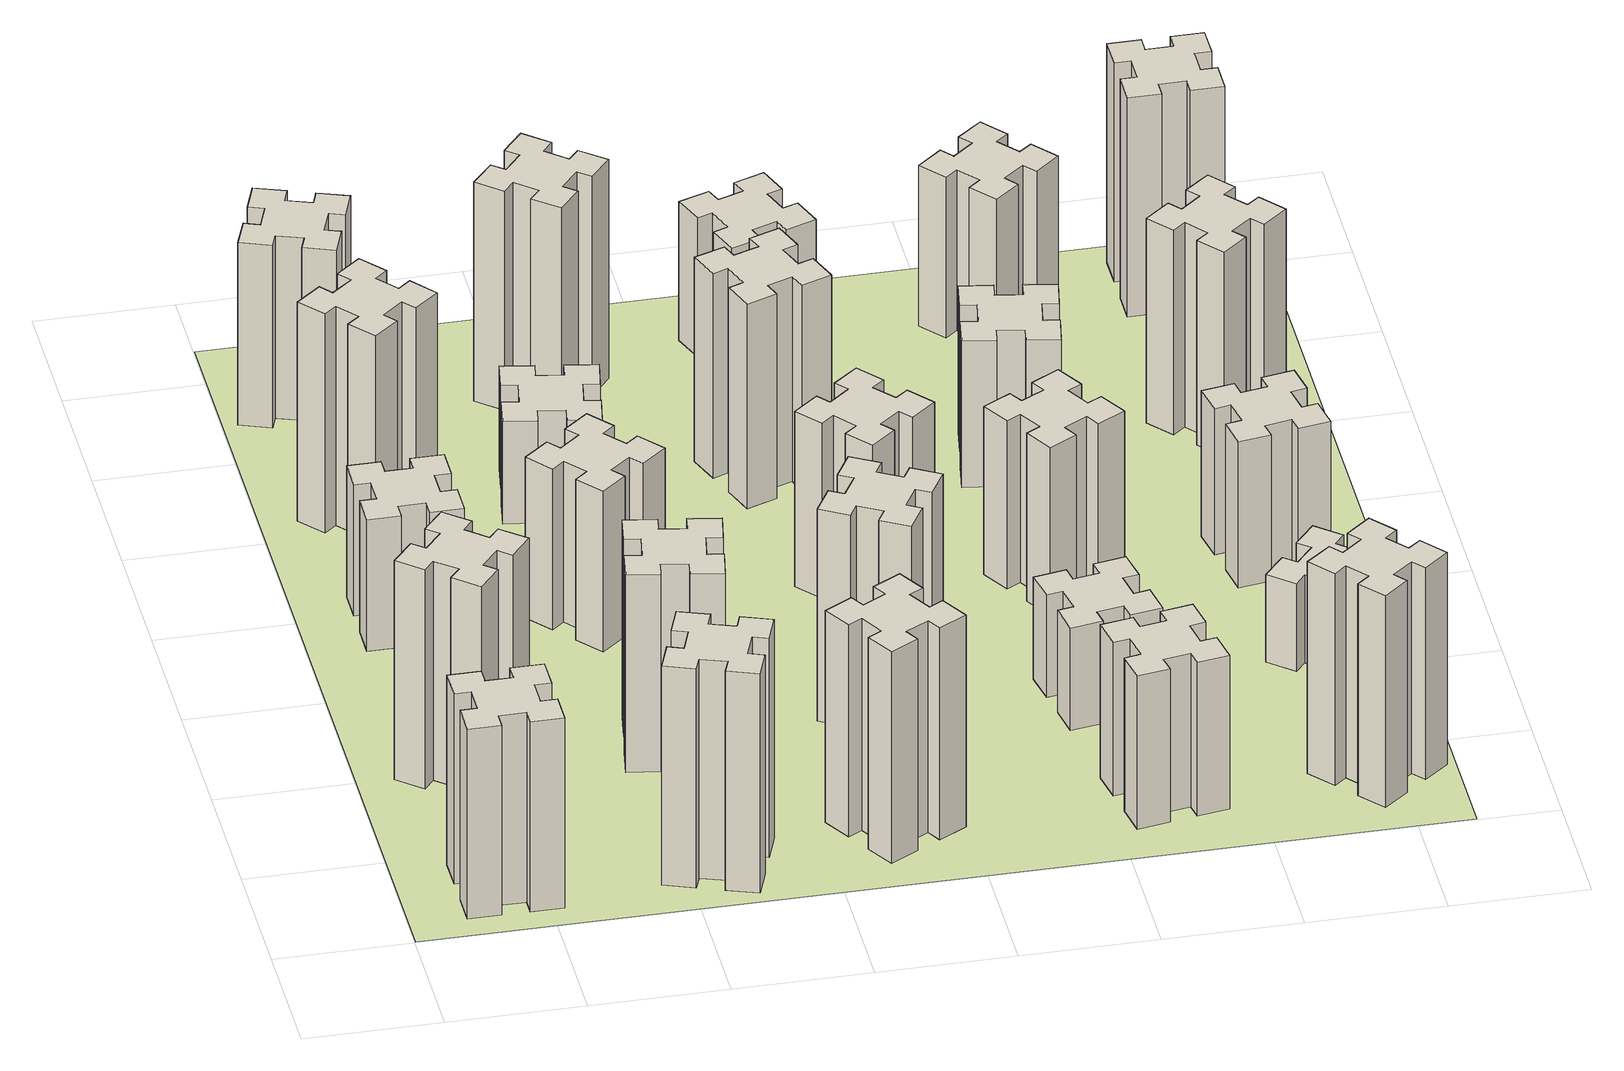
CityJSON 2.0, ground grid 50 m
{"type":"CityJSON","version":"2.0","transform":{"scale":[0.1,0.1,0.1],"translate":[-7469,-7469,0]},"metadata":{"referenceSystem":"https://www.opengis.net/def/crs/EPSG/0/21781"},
"CityObjects":{
"building1":{"type":"Building","attributes":{"class":"1000","function":"1000","usage":"1000","yearOfConstruction":2016,"roofType":"1000","measuredHeight":78,"storeysAboveGround":30,"storeysBelowGround":0},"geometry":[{"type":"Solid","lod":"1","boundaries":[[[[0,1,2,3,4,5,6,7,8,9,10,11,12,13,14,15,16,17,18,19]],[[17,16,20,21]],[[16,15,22,20]],[[15,14,23,22]],[[14,13,24,23]],[[13,12,25,24]],[[12,11,26,25]],[[11,10,27,26]],[[10,9,28,27]],[[9,8,29,28]],[[8,7,30,29]],[[7,6,31,30]],[[6,5,32,31]],[[5,4,33,32]],[[4,3,34,33]],[[3,2,35,34]],[[2,1,36,35]],[[1,0,37,36]],[[0,19,38,37]],[[19,18,39,38]],[[18,17,21,39]],[[24,25,26,27,28,29,30,31,32,33,34,35,36,37,38,39,21,20,22,23]]]]}]},
"building2":{"type":"Building","attributes":{"class":"1000","function":"1000","usage":"1000","yearOfConstruction":2016,"roofType":"1000","measuredHeight":90,"storeysAboveGround":30,"storeysBelowGround":0},"geometry":[{"type":"Solid","lod":"1","boundaries":[[[[40,41,42,43,44,45,46,47,48,49,50,51,52,53,54,55,56,57,58,59]],[[57,56,60,61]],[[56,55,62,60]],[[55,54,63,62]],[[54,53,64,63]],[[53,52,65,64]],[[52,51,66,65]],[[51,50,67,66]],[[50,49,68,67]],[[49,48,69,68]],[[48,47,70,69]],[[47,46,71,70]],[[46,45,72,71]],[[45,44,73,72]],[[44,43,74,73]],[[43,42,75,74]],[[42,41,76,75]],[[41,40,77,76]],[[40,59,78,77]],[[59,58,79,78]],[[58,57,61,79]],[[64,65,66,67,68,69,70,71,72,73,74,75,76,77,78,79,61,60,62,63]]]]}]},
"building3":{"type":"Building","attributes":{"class":"1000","function":"1000","usage":"1000","yearOfConstruction":2016,"roofType":"1000","measuredHeight":54,"storeysAboveGround":30,"storeysBelowGround":0},"geometry":[{"type":"Solid","lod":"1","boundaries":[[[[80,81,82,83,84,85,86,87,88,89,90,91,92,93,94,95,96,97,98,99]],[[97,96,100,101]],[[96,95,102,100]],[[95,94,103,102]],[[94,93,104,103]],[[93,92,105,104]],[[92,91,106,105]],[[91,90,107,106]],[[90,89,108,107]],[[89,88,109,108]],[[88,87,110,109]],[[87,86,111,110]],[[86,85,112,111]],[[85,84,113,112]],[[84,83,114,113]],[[83,82,115,114]],[[82,81,116,115]],[[81,80,117,116]],[[80,99,118,117]],[[99,98,119,118]],[[98,97,101,119]],[[104,105,106,107,108,109,110,111,112,113,114,115,116,117,118,119,101,100,102,103]]]]}]},
"building4":{"type":"Building","attributes":{"class":"1000","function":"1000","usage":"1000","yearOfConstruction":2016,"roofType":"1000","measuredHeight":90,"storeysAboveGround":30,"storeysBelowGround":0},"geometry":[{"type":"Solid","lod":"1","boundaries":[[[[120,121,122,123,124,125,126,127,128,129,130,131,132,133,134,135,136,137,138,139]],[[137,136,140,141]],[[136,135,142,140]],[[135,134,143,142]],[[134,133,144,143]],[[133,132,145,144]],[[132,131,146,145]],[[131,130,147,146]],[[130,129,148,147]],[[129,128,149,148]],[[128,127,150,149]],[[127,126,151,150]],[[126,125,152,151]],[[125,124,153,152]],[[124,123,154,153]],[[123,122,155,154]],[[122,121,156,155]],[[121,120,157,156]],[[120,139,158,157]],[[139,138,159,158]],[[138,137,141,159]],[[144,145,146,147,148,149,150,151,152,153,154,155,156,157,158,159,141,140,142,143]]]]}]},
"building5":{"type":"Building","attributes":{"class":"1000","function":"1000","usage":"1000","yearOfConstruction":2016,"roofType":"1000","measuredHeight":90,"storeysAboveGround":30,"storeysBelowGround":0},"geometry":[{"type":"Solid","lod":"1","boundaries":[[[[160,161,162,163,164,165,166,167,168,169,170,171,172,173,174,175,176,177,178,179]],[[177,176,180,181]],[[176,175,182,180]],[[175,174,183,182]],[[174,173,184,183]],[[173,172,185,184]],[[172,171,186,185]],[[171,170,187,186]],[[170,169,188,187]],[[169,168,189,188]],[[168,167,190,189]],[[167,166,191,190]],[[166,165,192,191]],[[165,164,193,192]],[[164,163,194,193]],[[163,162,195,194]],[[162,161,196,195]],[[161,160,197,196]],[[160,179,198,197]],[[179,178,199,198]],[[178,177,181,199]],[[184,185,186,187,188,189,190,191,192,193,194,195,196,197,198,199,181,180,182,183]]]]}]},
"building6":{"type":"Building","attributes":{"class":"1000","function":"1000","usage":"1000","yearOfConstruction":2016,"roofType":"1000","measuredHeight":75,"storeysAboveGround":30,"storeysBelowGround":0},"geometry":[{"type":"Solid","lod":"1","boundaries":[[[[200,201,202,203,204,205,206,207,208,209,210,211,212,213,214,215,216,217,218,219]],[[217,216,220,221]],[[216,215,222,220]],[[215,214,223,222]],[[214,213,224,223]],[[213,212,225,224]],[[212,211,226,225]],[[211,210,227,226]],[[210,209,228,227]],[[209,208,229,228]],[[208,207,230,229]],[[207,206,231,230]],[[206,205,232,231]],[[205,204,233,232]],[[204,203,234,233]],[[203,202,235,234]],[[202,201,236,235]],[[201,200,237,236]],[[200,219,238,237]],[[219,218,239,238]],[[218,217,221,239]],[[224,225,226,227,228,229,230,231,232,233,234,235,236,237,238,239,221,220,222,223]]]]}]},
"building7":{"type":"Building","attributes":{"class":"1000","function":"1000","usage":"1000","yearOfConstruction":2016,"roofType":"1000","measuredHeight":81,"storeysAboveGround":30,"storeysBelowGround":0},"geometry":[{"type":"Solid","lod":"1","boundaries":[[[[240,241,242,243,244,245,246,247,248,249,250,251,252,253,254,255,256,257,258,259]],[[257,256,260,261]],[[256,255,262,260]],[[255,254,263,262]],[[254,253,264,263]],[[253,252,265,264]],[[252,251,266,265]],[[251,250,267,266]],[[250,249,268,267]],[[249,248,269,268]],[[248,247,270,269]],[[247,246,271,270]],[[246,245,272,271]],[[245,244,273,272]],[[244,243,274,273]],[[243,242,275,274]],[[242,241,276,275]],[[241,240,277,276]],[[240,259,278,277]],[[259,258,279,278]],[[258,257,261,279]],[[264,265,266,267,268,269,270,271,272,273,274,275,276,277,278,279,261,260,262,263]]]]}]},
"building8":{"type":"Building","attributes":{"class":"1000","function":"1000","usage":"1000","yearOfConstruction":2016,"roofType":"1000","measuredHeight":66,"storeysAboveGround":30,"storeysBelowGround":0},"geometry":[{"type":"Solid","lod":"1","boundaries":[[[[280,281,282,283,284,285,286,287,288,289,290,291,292,293,294,295,296,297,298,299]],[[297,296,300,301]],[[296,295,302,300]],[[295,294,303,302]],[[294,293,304,303]],[[293,292,305,304]],[[292,291,306,305]],[[291,290,307,306]],[[290,289,308,307]],[[289,288,309,308]],[[288,287,310,309]],[[287,286,311,310]],[[286,285,312,311]],[[285,284,313,312]],[[284,283,314,313]],[[283,282,315,314]],[[282,281,316,315]],[[281,280,317,316]],[[280,299,318,317]],[[299,298,319,318]],[[298,297,301,319]],[[304,305,306,307,308,309,310,311,312,313,314,315,316,317,318,319,301,300,302,303]]]]}]},
"building9":{"type":"Building","attributes":{"class":"1000","function":"1000","usage":"1000","yearOfConstruction":2016,"roofType":"1000","measuredHeight":42,"storeysAboveGround":30,"storeysBelowGround":0},"geometry":[{"type":"Solid","lod":"1","boundaries":[[[[320,321,322,323,324,325,326,327,328,329,330,331,332,333,334,335,336,337,338,339]],[[337,336,340,341]],[[336,335,342,340]],[[335,334,343,342]],[[334,333,344,343]],[[333,332,345,344]],[[332,331,346,345]],[[331,330,347,346]],[[330,329,348,347]],[[329,328,349,348]],[[328,327,350,349]],[[327,326,351,350]],[[326,325,352,351]],[[325,324,353,352]],[[324,323,354,353]],[[323,322,355,354]],[[322,321,356,355]],[[321,320,357,356]],[[320,339,358,357]],[[339,338,359,358]],[[338,337,341,359]],[[344,345,346,347,348,349,350,351,352,353,354,355,356,357,358,359,341,340,342,343]]]]}]},
"building10":{"type":"Building","attributes":{"class":"1000","function":"1000","usage":"1000","yearOfConstruction":2016,"roofType":"1000","measuredHeight":87,"storeysAboveGround":30,"storeysBelowGround":0},"geometry":[{"type":"Solid","lod":"1","boundaries":[[[[360,361,362,363,364,365,366,367,368,369,370,371,372,373,374,375,376,377,378,379]],[[377,376,380,381]],[[376,375,382,380]],[[375,374,383,382]],[[374,373,384,383]],[[373,372,385,384]],[[372,371,386,385]],[[371,370,387,386]],[[370,369,388,387]],[[369,368,389,388]],[[368,367,390,389]],[[367,366,391,390]],[[366,365,392,391]],[[365,364,393,392]],[[364,363,394,393]],[[363,362,395,394]],[[362,361,396,395]],[[361,360,397,396]],[[360,379,398,397]],[[379,378,399,398]],[[378,377,381,399]],[[384,385,386,387,388,389,390,391,392,393,394,395,396,397,398,399,381,380,382,383]]]]}]},
"building11":{"type":"Building","attributes":{"class":"1000","function":"1000","usage":"1000","yearOfConstruction":2016,"roofType":"1000","measuredHeight":90,"storeysAboveGround":30,"storeysBelowGround":0},"geometry":[{"type":"Solid","lod":"1","boundaries":[[[[400,401,402,403,404,405,406,407,408,409,410,411,412,413,414,415,416,417,418,419]],[[417,416,420,421]],[[416,415,422,420]],[[415,414,423,422]],[[414,413,424,423]],[[413,412,425,424]],[[412,411,426,425]],[[411,410,427,426]],[[410,409,428,427]],[[409,408,429,428]],[[408,407,430,429]],[[407,406,431,430]],[[406,405,432,431]],[[405,404,433,432]],[[404,403,434,433]],[[403,402,435,434]],[[402,401,436,435]],[[401,400,437,436]],[[400,419,438,437]],[[419,418,439,438]],[[418,417,421,439]],[[424,425,426,427,428,429,430,431,432,433,434,435,436,437,438,439,421,420,422,423]]]]}]},
"building12":{"type":"Building","attributes":{"class":"1000","function":"1000","usage":"1000","yearOfConstruction":2016,"roofType":"1000","measuredHeight":87,"storeysAboveGround":30,"storeysBelowGround":0},"geometry":[{"type":"Solid","lod":"1","boundaries":[[[[440,441,442,443,444,445,446,447,448,449,450,451,452,453,454,455,456,457,458,459]],[[457,456,460,461]],[[456,455,462,460]],[[455,454,463,462]],[[454,453,464,463]],[[453,452,465,464]],[[452,451,466,465]],[[451,450,467,466]],[[450,449,468,467]],[[449,448,469,468]],[[448,447,470,469]],[[447,446,471,470]],[[446,445,472,471]],[[445,444,473,472]],[[444,443,474,473]],[[443,442,475,474]],[[442,441,476,475]],[[441,440,477,476]],[[440,459,478,477]],[[459,458,479,478]],[[458,457,461,479]],[[464,465,466,467,468,469,470,471,472,473,474,475,476,477,478,479,461,460,462,463]]]]}]},
"building13":{"type":"Building","attributes":{"class":"1000","function":"1000","usage":"1000","yearOfConstruction":2016,"roofType":"1000","measuredHeight":72,"storeysAboveGround":30,"storeysBelowGround":0},"geometry":[{"type":"Solid","lod":"1","boundaries":[[[[480,481,482,483,484,485,486,487,488,489,490,491,492,493,494,495,496,497,498,499]],[[497,496,500,501]],[[496,495,502,500]],[[495,494,503,502]],[[494,493,504,503]],[[493,492,505,504]],[[492,491,506,505]],[[491,490,507,506]],[[490,489,508,507]],[[489,488,509,508]],[[488,487,510,509]],[[487,486,511,510]],[[486,485,512,511]],[[485,484,513,512]],[[484,483,514,513]],[[483,482,515,514]],[[482,481,516,515]],[[481,480,517,516]],[[480,499,518,517]],[[499,498,519,518]],[[498,497,501,519]],[[504,505,506,507,508,509,510,511,512,513,514,515,516,517,518,519,501,500,502,503]]]]}]},
"building14":{"type":"Building","attributes":{"class":"1000","function":"1000","usage":"1000","yearOfConstruction":2016,"roofType":"1000","measuredHeight":84,"storeysAboveGround":30,"storeysBelowGround":0},"geometry":[{"type":"Solid","lod":"1","boundaries":[[[[520,521,522,523,524,525,526,527,528,529,530,531,532,533,534,535,536,537,538,539]],[[537,536,540,541]],[[536,535,542,540]],[[535,534,543,542]],[[534,533,544,543]],[[533,532,545,544]],[[532,531,546,545]],[[531,530,547,546]],[[530,529,548,547]],[[529,528,549,548]],[[528,527,550,549]],[[527,526,551,550]],[[526,525,552,551]],[[525,524,553,552]],[[524,523,554,553]],[[523,522,555,554]],[[522,521,556,555]],[[521,520,557,556]],[[520,539,558,557]],[[539,538,559,558]],[[538,537,541,559]],[[544,545,546,547,548,549,550,551,552,553,554,555,556,557,558,559,541,540,542,543]]]]}]},
"building15":{"type":"Building","attributes":{"class":"1000","function":"1000","usage":"1000","yearOfConstruction":2016,"roofType":"1000","measuredHeight":63,"storeysAboveGround":30,"storeysBelowGround":0},"geometry":[{"type":"Solid","lod":"1","boundaries":[[[[560,561,562,563,564,565,566,567,568,569,570,571,572,573,574,575,576,577,578,579]],[[577,576,580,581]],[[576,575,582,580]],[[575,574,583,582]],[[574,573,584,583]],[[573,572,585,584]],[[572,571,586,585]],[[571,570,587,586]],[[570,569,588,587]],[[569,568,589,588]],[[568,567,590,589]],[[567,566,591,590]],[[566,565,592,591]],[[565,564,593,592]],[[564,563,594,593]],[[563,562,595,594]],[[562,561,596,595]],[[561,560,597,596]],[[560,579,598,597]],[[579,578,599,598]],[[578,577,581,599]],[[584,585,586,587,588,589,590,591,592,593,594,595,596,597,598,599,581,580,582,583]]]]}]},
"building16":{"type":"Building","attributes":{"class":"1000","function":"1000","usage":"1000","yearOfConstruction":2016,"roofType":"1000","measuredHeight":57,"storeysAboveGround":30,"storeysBelowGround":0},"geometry":[{"type":"Solid","lod":"1","boundaries":[[[[600,601,602,603,604,605,606,607,608,609,610,611,612,613,614,615,616,617,618,619]],[[617,616,620,621]],[[616,615,622,620]],[[615,614,623,622]],[[614,613,624,623]],[[613,612,625,624]],[[612,611,626,625]],[[611,610,627,626]],[[610,609,628,627]],[[609,608,629,628]],[[608,607,630,629]],[[607,606,631,630]],[[606,605,632,631]],[[605,604,633,632]],[[604,603,634,633]],[[603,602,635,634]],[[602,601,636,635]],[[601,600,637,636]],[[600,619,638,637]],[[619,618,639,638]],[[618,617,621,639]],[[624,625,626,627,628,629,630,631,632,633,634,635,636,637,638,639,621,620,622,623]]]]}]},
"building17":{"type":"Building","attributes":{"class":"1000","function":"1000","usage":"1000","yearOfConstruction":2016,"roofType":"1000","measuredHeight":42,"storeysAboveGround":30,"storeysBelowGround":0},"geometry":[{"type":"Solid","lod":"1","boundaries":[[[[640,641,642,643,644,645,646,647,648,649,650,651,652,653,654,655,656,657,658,659]],[[657,656,660,661]],[[656,655,662,660]],[[655,654,663,662]],[[654,653,664,663]],[[653,652,665,664]],[[652,651,666,665]],[[651,650,667,666]],[[650,649,668,667]],[[649,648,669,668]],[[648,647,670,669]],[[647,646,671,670]],[[646,645,672,671]],[[645,644,673,672]],[[644,643,674,673]],[[643,642,675,674]],[[642,641,676,675]],[[641,640,677,676]],[[640,659,678,677]],[[659,658,679,678]],[[658,657,661,679]],[[664,665,666,667,668,669,670,671,672,673,674,675,676,677,678,679,661,660,662,663]]]]}]},
"building18":{"type":"Building","attributes":{"class":"1000","function":"1000","usage":"1000","yearOfConstruction":2016,"roofType":"1000","measuredHeight":69,"storeysAboveGround":30,"storeysBelowGround":0},"geometry":[{"type":"Solid","lod":"1","boundaries":[[[[680,681,682,683,684,685,686,687,688,689,690,691,692,693,694,695,696,697,698,699]],[[697,696,700,701]],[[696,695,702,700]],[[695,694,703,702]],[[694,693,704,703]],[[693,692,705,704]],[[692,691,706,705]],[[691,690,707,706]],[[690,689,708,707]],[[689,688,709,708]],[[688,687,710,709]],[[687,686,711,710]],[[686,685,712,711]],[[685,684,713,712]],[[684,683,714,713]],[[683,682,715,714]],[[682,681,716,715]],[[681,680,717,716]],[[680,699,718,717]],[[699,698,719,718]],[[698,697,701,719]],[[704,705,706,707,708,709,710,711,712,713,714,715,716,717,718,719,701,700,702,703]]]]}]},
"building19":{"type":"Building","attributes":{"class":"1000","function":"1000","usage":"1000","yearOfConstruction":2016,"roofType":"1000","measuredHeight":60,"storeysAboveGround":30,"storeysBelowGround":0},"geometry":[{"type":"Solid","lod":"1","boundaries":[[[[720,721,722,723,724,725,726,727,728,729,730,731,732,733,734,735,736,737,738,739]],[[737,736,740,741]],[[736,735,742,740]],[[735,734,743,742]],[[734,733,744,743]],[[733,732,745,744]],[[732,731,746,745]],[[731,730,747,746]],[[730,729,748,747]],[[729,728,749,748]],[[728,727,750,749]],[[727,726,751,750]],[[726,725,752,751]],[[725,724,753,752]],[[724,723,754,753]],[[723,722,755,754]],[[722,721,756,755]],[[721,720,757,756]],[[720,739,758,757]],[[739,738,759,758]],[[738,737,741,759]],[[744,745,746,747,748,749,750,751,752,753,754,755,756,757,758,759,741,740,742,743]]]]}]},
"building20":{"type":"Building","attributes":{"class":"1000","function":"1000","usage":"1000","yearOfConstruction":2016,"roofType":"1000","measuredHeight":87,"storeysAboveGround":30,"storeysBelowGround":0},"geometry":[{"type":"Solid","lod":"1","boundaries":[[[[760,761,762,763,764,765,766,767,768,769,770,771,772,773,774,775,776,777,778,779]],[[777,776,780,781]],[[776,775,782,780]],[[775,774,783,782]],[[774,773,784,783]],[[773,772,785,784]],[[772,771,786,785]],[[771,770,787,786]],[[770,769,788,787]],[[769,768,789,788]],[[768,767,790,789]],[[767,766,791,790]],[[766,765,792,791]],[[765,764,793,792]],[[764,763,794,793]],[[763,762,795,794]],[[762,761,796,795]],[[761,760,797,796]],[[760,779,798,797]],[[779,778,799,798]],[[778,777,781,799]],[[784,785,786,787,788,789,790,791,792,793,794,795,796,797,798,799,781,780,782,783]]]]}]},
"building21":{"type":"Building","attributes":{"class":"1000","function":"1000","usage":"1000","yearOfConstruction":2016,"roofType":"1000","measuredHeight":66,"storeysAboveGround":30,"storeysBelowGround":0},"geometry":[{"type":"Solid","lod":"1","boundaries":[[[[800,801,802,803,804,805,806,807,808,809,810,811,812,813,814,815,816,817,818,819]],[[817,816,820,821]],[[816,815,822,820]],[[815,814,823,822]],[[814,813,824,823]],[[813,812,825,824]],[[812,811,826,825]],[[811,810,827,826]],[[810,809,828,827]],[[809,808,829,828]],[[808,807,830,829]],[[807,806,831,830]],[[806,805,832,831]],[[805,804,833,832]],[[804,803,834,833]],[[803,802,835,834]],[[802,801,836,835]],[[801,800,837,836]],[[800,819,838,837]],[[819,818,839,838]],[[818,817,821,839]],[[824,825,826,827,828,829,830,831,832,833,834,835,836,837,838,839,821,820,822,823]]]]}]},
"building22":{"type":"Building","attributes":{"class":"1000","function":"1000","usage":"1000","yearOfConstruction":2016,"roofType":"1000","measuredHeight":36,"storeysAboveGround":30,"storeysBelowGround":0},"geometry":[{"type":"Solid","lod":"1","boundaries":[[[[840,841,842,843,844,845,846,847,848,849,850,851,852,853,854,855,856,857,858,859]],[[857,856,860,861]],[[856,855,862,860]],[[855,854,863,862]],[[854,853,864,863]],[[853,852,865,864]],[[852,851,866,865]],[[851,850,867,866]],[[850,849,868,867]],[[849,848,869,868]],[[848,847,870,869]],[[847,846,871,870]],[[846,845,872,871]],[[845,844,873,872]],[[844,843,874,873]],[[843,842,875,874]],[[842,841,876,875]],[[841,840,877,876]],[[840,859,878,877]],[[859,858,879,878]],[[858,857,861,879]],[[864,865,866,867,868,869,870,871,872,873,874,875,876,877,878,879,861,860,862,863]]]]}]},
"building23":{"type":"Building","attributes":{"class":"1000","function":"1000","usage":"1000","yearOfConstruction":2016,"roofType":"1000","measuredHeight":60,"storeysAboveGround":30,"storeysBelowGround":0},"geometry":[{"type":"Solid","lod":"1","boundaries":[[[[880,881,882,883,884,885,886,887,888,889,890,891,892,893,894,895,896,897,898,899]],[[897,896,900,901]],[[896,895,902,900]],[[895,894,903,902]],[[894,893,904,903]],[[893,892,905,904]],[[892,891,906,905]],[[891,890,907,906]],[[890,889,908,907]],[[889,888,909,908]],[[888,887,910,909]],[[887,886,911,910]],[[886,885,912,911]],[[885,884,913,912]],[[884,883,914,913]],[[883,882,915,914]],[[882,881,916,915]],[[881,880,917,916]],[[880,899,918,917]],[[899,898,919,918]],[[898,897,901,919]],[[904,905,906,907,908,909,910,911,912,913,914,915,916,917,918,919,901,900,902,903]]]]}]},
"building24":{"type":"Building","attributes":{"class":"1000","function":"1000","usage":"1000","yearOfConstruction":2016,"roofType":"1000","measuredHeight":84,"storeysAboveGround":30,"storeysBelowGround":0},"geometry":[{"type":"Solid","lod":"1","boundaries":[[[[920,921,922,923,924,925,926,927,928,929,930,931,932,933,934,935,936,937,938,939]],[[937,936,940,941]],[[936,935,942,940]],[[935,934,943,942]],[[934,933,944,943]],[[933,932,945,944]],[[932,931,946,945]],[[931,930,947,946]],[[930,929,948,947]],[[929,928,949,948]],[[928,927,950,949]],[[927,926,951,950]],[[926,925,952,951]],[[925,924,953,952]],[[924,923,954,953]],[[923,922,955,954]],[[922,921,956,955]],[[921,920,957,956]],[[920,939,958,957]],[[939,938,959,958]],[[938,937,941,959]],[[944,945,946,947,948,949,950,951,952,953,954,955,956,957,958,959,941,940,942,943]]]]}]},
"building25":{"type":"Building","attributes":{"class":"1000","function":"1000","usage":"1000","yearOfConstruction":2016,"roofType":"1000","measuredHeight":90,"storeysAboveGround":30,"storeysBelowGround":0},"geometry":[{"type":"Solid","lod":"1","boundaries":[[[[960,961,962,963,964,965,966,967,968,969,970,971,972,973,974,975,976,977,978,979]],[[977,976,980,981]],[[976,975,982,980]],[[975,974,983,982]],[[974,973,984,983]],[[973,972,985,984]],[[972,971,986,985]],[[971,970,987,986]],[[970,969,988,987]],[[969,968,989,988]],[[968,967,990,989]],[[967,966,991,990]],[[966,965,992,991]],[[965,964,993,992]],[[964,963,994,993]],[[963,962,995,994]],[[962,961,996,995]],[[961,960,997,996]],[[960,979,998,997]],[[979,978,999,998]],[[978,977,981,999]],[[984,985,986,987,988,989,990,991,992,993,994,995,996,997,998,999,981,980,982,983]]]]}]},
"landuse1":{"type":"LandUse","attributes":{"name":"plot1","function":"1010"},"geometry":[{"type":"MultiSurface","lod":"1","boundaries":[[[1000,1001,1002,1003]]]}]}
},
"vertices":[
[265,325,0],[265,225,0],[205,225,0],[205,105,0],[325,105,0],[325,165,0],[425,165,0],[425,105,0],[545,105,0],[545,225,0],[485,225,0],[485,325,0],[545,325,0],[545,445,0],[425,445,0],[425,385,0],[325,385,0],[325,445,0],[205,445,0],[205,325,0],[325,385,780],[325,445,780],[425,385,780],[425,445,780],[545,445,780],[545,325,780],[485,325,780],[485,225,780],[545,225,780],[545,105,780],[425,105,780],[425,165,780],[325,165,780],[325,105,780],[205,105,780],[205,225,780],[265,225,780],[265,325,780],[205,325,780],[205,445,780],
[484,1067,0],[408,1132,0],[446,1178,0],[354,1255,0],[277,1163,0],[323,1124,0],[259,1048,0],[213,1086,0],[136,994,0],[228,917,0],[266,963,0],[343,899,0],[304,853,0],[396,776,0],[473,868,0],[427,906,0],[492,983,0],[538,944,0],[615,1036,0],[523,1113,0],[492,983,900],[538,944,900],[427,906,900],[473,868,900],[396,776,900],[304,853,900],[343,899,900],[266,963,900],[228,917,900],[136,994,900],[213,1086,900],[259,1048,900],[323,1124,900],[277,1163,900],[354,1255,900],[446,1178,900],[408,1132,900],[484,1067,900],[523,1113,900],[615,1036,900],
[425,2065,0],[325,2065,0],[325,2125,0],[205,2125,0],[205,2005,0],[265,2005,0],[265,1905,0],[205,1905,0],[205,1785,0],[325,1785,0],[325,1845,0],[425,1845,0],[425,1785,0],[545,1785,0],[545,1905,0],[485,1905,0],[485,2005,0],[545,2005,0],[545,2125,0],[425,2125,0],[485,2005,540],[545,2005,540],[485,1905,540],[545,1905,540],[545,1785,540],[425,1785,540],[425,1845,540],[325,1845,540],[325,1785,540],[205,1785,540],[205,1905,540],[265,1905,540],[265,2005,540],[205,2005,540],[205,2125,540],[325,2125,540],[325,2065,540],[425,2065,540],[425,2125,540],[545,2125,540],
[492,2628,0],[427,2704,0],[473,2743,0],[396,2835,0],[304,2758,0],[343,2712,0],[266,2647,0],[228,2693,0],[136,2616,0],[213,2524,0],[259,2563,0],[323,2486,0],[277,2448,0],[354,2356,0],[446,2433,0],[408,2479,0],[484,2543,0],[523,2497,0],[615,2574,0],[538,2666,0],[484,2543,900],[523,2497,900],[408,2479,900],[446,2433,900],[354,2356,900],[277,2448,900],[323,2486,900],[259,2563,900],[213,2524,900],[136,2616,900],[228,2693,900],[266,2647,900],[343,2712,900],[304,2758,900],[396,2835,900],[473,2743,900],[427,2704,900],[492,2628,900],[538,2666,900],[615,2574,900],
[1029,360,0],[995,266,0],[939,287,0],[897,174,0],[1010,133,0],[1031,189,0],[1125,155,0],[1104,99,0],[1217,57,0],[1258,170,0],[1202,191,0],[1236,285,0],[1292,264,0],[1333,377,0],[1220,418,0],[1200,362,0],[1106,396,0],[1127,452,0],[1014,493,0],[973,380,0],[1106,396,900],[1127,452,900],[1200,362,900],[1220,418,900],[1333,377,900],[1292,264,900],[1236,285,900],[1202,191,900],[1258,170,900],[1217,57,900],[1104,99,900],[1125,155,900],[1031,189,900],[1010,133,900],[897,174,900],[939,287,900],[995,266,900],[1029,360,900],[973,380,900],[1014,493,900],
[362,3251,0],[396,3345,0],[452,3324,0],[493,3437,0],[380,3478,0],[360,3422,0],[266,3456,0],[287,3512,0],[174,3553,0],[133,3440,0],[189,3420,0],[155,3326,0],[99,3347,0],[57,3234,0],[170,3193,0],[191,3249,0],[285,3215,0],[264,3159,0],[377,3117,0],[418,3230,0],[285,3215,750],[264,3159,750],[191,3249,750],[170,3193,750],[57,3234,750],[99,3347,750],[155,3326,750],[189,3420,750],[133,3440,750],[174,3553,750],[287,3512,750],[266,3456,750],[360,3422,750],[380,3478,750],[493,3437,750],[452,3324,750],[396,3345,750],[362,3251,750],[418,3230,750],[377,3117,750],
[1047,916,0],[1145,898,0],[1135,839,0],[1253,818,0],[1274,937,0],[1215,947,0],[1232,1045,0],[1291,1035,0],[1312,1153,0],[1194,1174,0],[1184,1115,0],[1085,1132,0],[1096,1191,0],[977,1212,0],[957,1094,0],[1016,1084,0],[998,985,0],[939,996,0],[918,877,0],[1037,857,0],[998,985,810],[939,996,810],[1016,1084,810],[957,1094,810],[977,1212,810],[1096,1191,810],[1085,1132,810],[1184,1115,810],[1194,1174,810],[1312,1153,810],[1291,1035,810],[1232,1045,810],[1215,947,810],[1274,937,810],[1253,818,810],[1135,839,810],[1145,898,810],[1047,916,810],[1037,857,810],[918,877,810],
[983,1972,0],[906,1907,0],[868,1953,0],[776,1876,0],[853,1784,0],[899,1823,0],[963,1746,0],[917,1708,0],[994,1616,0],[1086,1693,0],[1048,1739,0],[1124,1803,0],[1163,1757,0],[1255,1834,0],[1178,1926,0],[1132,1888,0],[1067,1964,0],[1113,2003,0],[1036,2095,0],[944,2018,0],[1067,1964,660],[1113,2003,660],[1132,1888,660],[1178,1926,660],[1255,1834,660],[1163,1757,660],[1124,1803,660],[1048,1739,660],[1086,1693,660],[994,1616,660],[917,1708,660],[963,1746,660],[899,1823,660],[853,1784,660],[776,1876,660],[868,1953,660],[906,1907,660],[983,1972,660],[944,2018,660],[1036,2095,660],
[1115,2527,0],[1132,2625,0],[1191,2615,0],[1212,2733,0],[1094,2754,0],[1084,2695,0],[985,2712,0],[996,2771,0],[877,2792,0],[857,2674,0],[916,2664,0],[898,2565,0],[839,2576,0],[818,2457,0],[937,2437,0],[947,2496,0],[1045,2478,0],[1035,2419,0],[1153,2398,0],[1174,2517,0],[1045,2478,420],[1035,2419,420],[947,2496,420],[937,2437,420],[818,2457,420],[839,2576,420],[898,2565,420],[916,2664,420],[857,2674,420],[877,2792,420],[996,2771,420],[985,2712,420],[1084,2695,420],[1094,2754,420],[1212,2733,420],[1191,2615,420],[1132,2625,420],[1115,2527,420],[1174,2517,420],[1153,2398,420],
[1744,496,0],[1657,446,0],[1627,498,0],[1523,438,0],[1583,334,0],[1635,364,0],[1685,277,0],[1633,247,0],[1693,143,0],[1797,203,0],[1767,255,0],[1854,305,0],[1884,253,0],[1988,313,0],[1928,417,0],[1876,387,0],[1826,474,0],[1878,504,0],[1818,608,0],[1714,548,0],[1826,474,870],[1878,504,870],[1876,387,870],[1928,417,870],[1988,313,870],[1884,253,870],[1854,305,870],[1767,255,870],[1797,203,870],[1693,143,870],[1633,247,870],[1685,277,870],[1635,364,870],[1583,334,870],[1523,438,870],[1627,498,870],[1657,446,870],[1744,496,870],[1714,548,870],[1818,608,870],
[1006,3183,0],[1083,3119,0],[1044,3073,0],[1136,2996,0],[1213,3088,0],[1167,3126,0],[1232,3203,0],[1278,3164,0],[1355,3256,0],[1263,3333,0],[1224,3287,0],[1148,3352,0],[1186,3398,0],[1094,3475,0],[1017,3383,0],[1063,3344,0],[999,3268,0],[953,3306,0],[876,3214,0],[968,3137,0],[999,3268,900],[953,3306,900],[1063,3344,900],[1017,3383,900],[1094,3475,900],[1186,3398,900],[1148,3352,900],[1224,3287,900],[1263,3333,900],[1355,3256,900],[1278,3164,900],[1232,3203,900],[1167,3126,900],[1213,3088,900],[1136,2996,900],[1044,3073,900],[1083,3119,900],[1006,3183,900],[968,3137,900],[876,3214,900],
[1926,1017,0],[1976,1104,0],[2028,1074,0],[2088,1178,0],[1984,1238,0],[1954,1186,0],[1867,1236,0],[1897,1288,0],[1793,1348,0],[1733,1244,0],[1785,1214,0],[1735,1127,0],[1683,1157,0],[1623,1053,0],[1727,993,0],[1757,1045,0],[1844,995,0],[1814,943,0],[1918,883,0],[1978,987,0],[1844,995,870],[1814,943,870],[1757,1045,870],[1727,993,870],[1623,1053,870],[1683,1157,870],[1735,1127,870],[1785,1214,870],[1733,1244,870],[1793,1348,870],[1897,1288,870],[1867,1236,870],[1954,1186,870],[1984,1238,870],[2088,1178,870],[2028,1074,870],[1976,1104,870],[1926,1017,870],[1978,987,870],[1918,883,870],
[2072,1888,0],[2007,1964,0],[2053,2003,0],[1976,2095,0],[1884,2018,0],[1923,1972,0],[1846,1907,0],[1808,1953,0],[1716,1876,0],[1793,1784,0],[1839,1823,0],[1903,1746,0],[1857,1708,0],[1934,1616,0],[2026,1693,0],[1988,1739,0],[2064,1803,0],[2103,1757,0],[2195,1834,0],[2118,1926,0],[2064,1803,720],[2103,1757,720],[1988,1739,720],[2026,1693,720],[1934,1616,720],[1857,1708,720],[1903,1746,720],[1839,1823,720],[1793,1784,720],[1716,1876,720],[1808,1953,720],[1846,1907,720],[1923,1972,720],[1884,2018,720],[1976,2095,720],[2053,2003,720],[2007,1964,720],[2072,1888,720],[2118,1926,720],[2195,1834,720],
[1876,2586,0],[1842,2680,0],[1898,2700,0],[1857,2813,0],[1744,2772,0],[1765,2716,0],[1671,2682,0],[1650,2738,0],[1537,2697,0],[1579,2584,0],[1635,2605,0],[1669,2511,0],[1613,2490,0],[1654,2377,0],[1767,2419,0],[1746,2475,0],[1840,2509,0],[1860,2453,0],[1973,2494,0],[1932,2607,0],[1840,2509,840],[1860,2453,840],[1746,2475,840],[1767,2419,840],[1654,2377,840],[1613,2490,840],[1669,2511,840],[1635,2605,840],[1579,2584,840],[1537,2697,840],[1650,2738,840],[1671,2682,840],[1765,2716,840],[1744,2772,840],[1857,2813,840],[1898,2700,840],[1842,2680,840],[1876,2586,840],[1932,2607,840],[1973,2494,840],
[2665,258,0],[2764,276,0],[2774,217,0],[2892,237,0],[2871,356,0],[2812,345,0],[2795,444,0],[2854,454,0],[2833,572,0],[2715,551,0],[2725,492,0],[2627,475,0],[2617,534,0],[2498,513,0],[2519,395,0],[2578,405,0],[2596,307,0],[2537,297,0],[2557,178,0],[2676,199,0],[2596,307,630],[2537,297,630],[2578,405,630],[2519,395,630],[2498,513,630],[2617,534,630],[2627,475,630],[2725,492,630],[2715,551,630],[2833,572,630],[2854,454,630],[2795,444,630],[2812,345,630],[2871,356,630],[2892,237,630],[2774,217,630],[2764,276,630],[2665,258,630],[2676,199,630],[2557,178,630],
[1846,3215,0],[1940,3249,0],[1960,3193,0],[2073,3234,0],[2032,3347,0],[1976,3326,0],[1942,3420,0],[1998,3440,0],[1957,3553,0],[1844,3512,0],[1865,3456,0],[1771,3422,0],[1750,3478,0],[1637,3437,0],[1679,3324,0],[1735,3345,0],[1769,3251,0],[1713,3230,0],[1754,3117,0],[1867,3159,0],[1769,3251,570],[1713,3230,570],[1735,3345,570],[1679,3324,570],[1637,3437,570],[1750,3478,570],[1771,3422,570],[1865,3456,570],[1844,3512,570],[1957,3553,570],[1998,3440,570],[1942,3420,570],[1976,3326,570],[2032,3347,570],[2073,3234,570],[1960,3193,570],[1940,3249,570],[1846,3215,570],[1867,3159,570],[1754,3117,570],
[2625,1132,0],[2527,1115,0],[2517,1174,0],[2398,1153,0],[2419,1035,0],[2478,1045,0],[2496,947,0],[2437,937,0],[2457,818,0],[2576,839,0],[2565,898,0],[2664,916,0],[2674,857,0],[2792,877,0],[2771,996,0],[2712,985,0],[2695,1084,0],[2754,1094,0],[2733,1212,0],[2615,1191,0],[2695,1084,420],[2754,1094,420],[2712,985,420],[2771,996,420],[2792,877,420],[2674,857,420],[2664,916,420],[2565,898,420],[2576,839,420],[2457,818,420],[2437,937,420],[2496,947,420],[2478,1045,420],[2419,1035,420],[2398,1153,420],[2517,1174,420],[2527,1115,420],[2625,1132,420],[2615,1191,420],[2733,1212,420],
[2475,1744,0],[2525,1657,0],[2473,1627,0],[2533,1523,0],[2637,1583,0],[2607,1635,0],[2694,1685,0],[2724,1633,0],[2828,1693,0],[2768,1797,0],[2716,1767,0],[2666,1854,0],[2718,1884,0],[2658,1988,0],[2554,1928,0],[2584,1876,0],[2497,1826,0],[2467,1878,0],[2363,1818,0],[2423,1714,0],[2497,1826,690],[2467,1878,690],[2584,1876,690],[2554,1928,690],[2658,1988,690],[2718,1884,690],[2666,1854,690],[2716,1767,690],[2768,1797,690],[2828,1693,690],[2724,1633,690],[2694,1685,690],[2607,1635,690],[2637,1583,690],[2533,1523,690],[2473,1627,690],[2525,1657,690],[2475,1744,690],[2423,1714,690],[2363,1818,690],
[2496,2564,0],[2478,2465,0],[2419,2476,0],[2398,2357,0],[2517,2337,0],[2527,2396,0],[2625,2378,0],[2615,2319,0],[2733,2298,0],[2754,2417,0],[2695,2427,0],[2712,2525,0],[2771,2515,0],[2792,2633,0],[2674,2654,0],[2664,2595,0],[2565,2612,0],[2576,2671,0],[2457,2692,0],[2437,2574,0],[2565,2612,600],[2576,2671,600],[2664,2595,600],[2674,2654,600],[2792,2633,600],[2771,2515,600],[2712,2525,600],[2695,2427,600],[2754,2417,600],[2733,2298,600],[2615,2319,600],[2625,2378,600],[2527,2396,600],[2517,2337,600],[2398,2357,600],[2419,2476,600],[2478,2465,600],[2496,2564,600],[2437,2574,600],[2457,2692,600],
[3468,259,0],[3544,323,0],[3583,277,0],[3675,354,0],[3598,446,0],[3552,408,0],[3487,484,0],[3533,523,0],[3456,615,0],[3364,538,0],[3403,492,0],[3326,427,0],[3288,473,0],[3196,396,0],[3273,304,0],[3319,343,0],[3383,266,0],[3337,228,0],[3414,136,0],[3506,213,0],[3383,266,870],[3337,228,870],[3319,343,870],[3273,304,870],[3196,396,870],[3288,473,870],[3326,427,870],[3403,492,870],[3364,538,870],[3456,615,870],[3533,523,870],[3487,484,870],[3552,408,870],[3598,446,870],[3675,354,870],[3583,277,870],[3544,323,870],[3468,259,870],[3506,213,870],[3414,136,870],
[2812,3368,0],[2747,3444,0],[2793,3483,0],[2716,3575,0],[2624,3498,0],[2663,3452,0],[2586,3387,0],[2548,3433,0],[2456,3356,0],[2533,3264,0],[2579,3303,0],[2643,3226,0],[2597,3188,0],[2674,3096,0],[2766,3173,0],[2728,3219,0],[2804,3283,0],[2843,3237,0],[2935,3314,0],[2858,3406,0],[2804,3283,660],[2843,3237,660],[2728,3219,660],[2766,3173,660],[2674,3096,660],[2597,3188,660],[2643,3226,660],[2579,3303,660],[2533,3264,660],[2456,3356,660],[2548,3433,660],[2586,3387,660],[2663,3452,660],[2624,3498,660],[2716,3575,660],[2793,3483,660],[2747,3444,660],[2812,3368,660],[2858,3406,660],[2935,3314,660],
[3487,1006,0],[3552,1083,0],[3598,1044,0],[3675,1136,0],[3583,1213,0],[3544,1167,0],[3468,1232,0],[3506,1278,0],[3414,1355,0],[3337,1263,0],[3383,1224,0],[3319,1148,0],[3273,1186,0],[3196,1094,0],[3288,1017,0],[3326,1063,0],[3403,999,0],[3364,953,0],[3456,876,0],[3533,968,0],[3403,999,360],[3364,953,360],[3326,1063,360],[3288,1017,360],[3196,1094,360],[3273,1186,360],[3319,1148,360],[3383,1224,360],[3337,1263,360],[3414,1355,360],[3506,1278,360],[3468,1232,360],[3544,1167,360],[3583,1213,360],[3675,1136,360],[3598,1044,360],[3552,1083,360],[3487,1006,360],[3533,968,360],[3456,876,360],
[3452,1725,0],[3435,1824,0],[3494,1834,0],[3473,1952,0],[3355,1931,0],[3365,1872,0],[3267,1855,0],[3257,1914,0],[3138,1893,0],[3159,1775,0],[3218,1785,0],[3236,1687,0],[3177,1677,0],[3197,1558,0],[3316,1579,0],[3305,1638,0],[3404,1656,0],[3414,1597,0],[3532,1617,0],[3511,1736,0],[3404,1656,600],[3414,1597,600],[3305,1638,600],[3316,1579,600],[3197,1558,600],[3177,1677,600],[3236,1687,600],[3218,1785,600],[3159,1775,600],[3138,1893,600],[3257,1914,600],[3267,1855,600],[3365,1872,600],[3355,1931,600],[3473,1952,600],[3494,1834,600],[3435,1824,600],[3452,1725,600],[3511,1736,600],[3532,1617,600],
[3452,2628,0],[3387,2704,0],[3433,2743,0],[3356,2835,0],[3264,2758,0],[3303,2712,0],[3226,2647,0],[3188,2693,0],[3096,2616,0],[3173,2524,0],[3219,2563,0],[3283,2486,0],[3237,2448,0],[3314,2356,0],[3406,2433,0],[3368,2479,0],[3444,2543,0],[3483,2497,0],[3575,2574,0],[3498,2666,0],[3444,2543,840],[3483,2497,840],[3368,2479,840],[3406,2433,840],[3314,2356,840],[3237,2448,840],[3283,2486,840],[3219,2563,840],[3173,2524,840],[3096,2616,840],[3188,2693,840],[3226,2647,840],[3303,2712,840],[3264,2758,840],[3356,2835,840],[3433,2743,840],[3387,2704,840],[3452,2628,840],[3498,2666,840],[3575,2574,840],
[3285,3325,0],[3385,3325,0],[3385,3265,0],[3505,3265,0],[3505,3385,0],[3445,3385,0],[3445,3485,0],[3505,3485,0],[3505,3605,0],[3385,3605,0],[3385,3545,0],[3285,3545,0],[3285,3605,0],[3165,3605,0],[3165,3485,0],[3225,3485,0],[3225,3385,0],[3165,3385,0],[3165,3265,0],[3285,3265,0],[3225,3385,900],[3165,3385,900],[3225,3485,900],[3165,3485,900],[3165,3605,900],[3285,3605,900],[3285,3545,900],[3385,3545,900],[3385,3605,900],[3505,3605,900],[3505,3485,900],[3445,3485,900],[3445,3385,900],[3505,3385,900],[3505,3265,900],[3385,3265,900],[3385,3325,900],[3285,3325,900],[3285,3265,900],[3165,3265,900],
[5,3705,0],[3705,3705,0],[3705,5,0],[5,5,0]
]}
